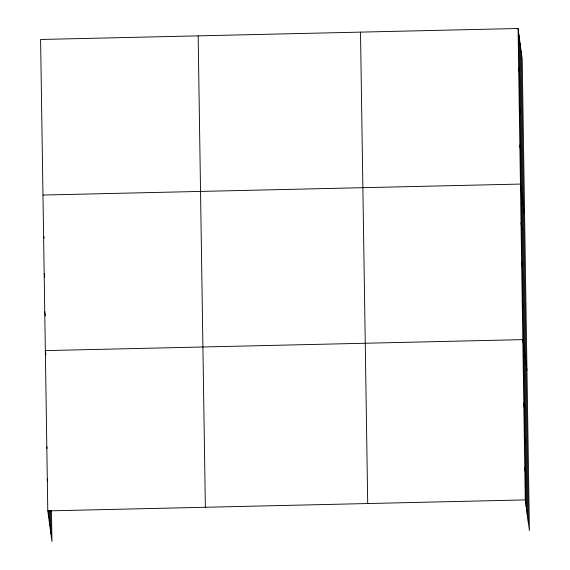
<?xml version="1.0" encoding="UTF-8"?>
<svg xmlns="http://www.w3.org/2000/svg" width="570" height="570" viewBox="0 0 570 570"><rect width="100%" height="100%" fill="white"/><g stroke="black" fill="none" stroke-linecap="round" stroke-linejoin="round"><path stroke-width="0.85" d="M518.066 28.5L525.269 499.911L529.409 530.52L522.206 59.109L518.066 28.5L40.591 39.48L47.794 510.891L51.934 541.5L51.457 510.335M42.971 195.047L520.446 184.067L524.585 214.676M47.794 510.891L525.269 499.911M518.657 67.388L519.569 74.114M519.256 106.284L520.161 113.002M519.847 145.172L520.759 151.898M521.037 222.956L521.949 229.674M521.635 261.851L522.54 268.57M522.227 300.739L523.132 307.458M526.958 370.243L522.818 339.627L45.343 350.607L45.913 354.811M523.31 371.69L524.222 378.409M523.802 403.745L524.706 410.464M524.293 435.801L525.198 442.52M524.778 467.856L525.69 474.575M43.904 236.457L44.132 238.132M44.268 273.664L44.724 277.027M44.752 311.719L45.322 315.915M46.818 446.773L47.039 448.455M47.303 478.836L47.645 481.351M521.137 51.229L528.34 522.64M520.039 43.106L527.243 514.518M518.978 35.219L526.181 506.63M360.496 32.12L367.707 503.531M198.161 35.853L205.364 507.264M50.516 510.464L50.865 533.613M49.54 510.357L49.768 525.49M48.593 510.485L48.706 517.61"/></g></svg>
